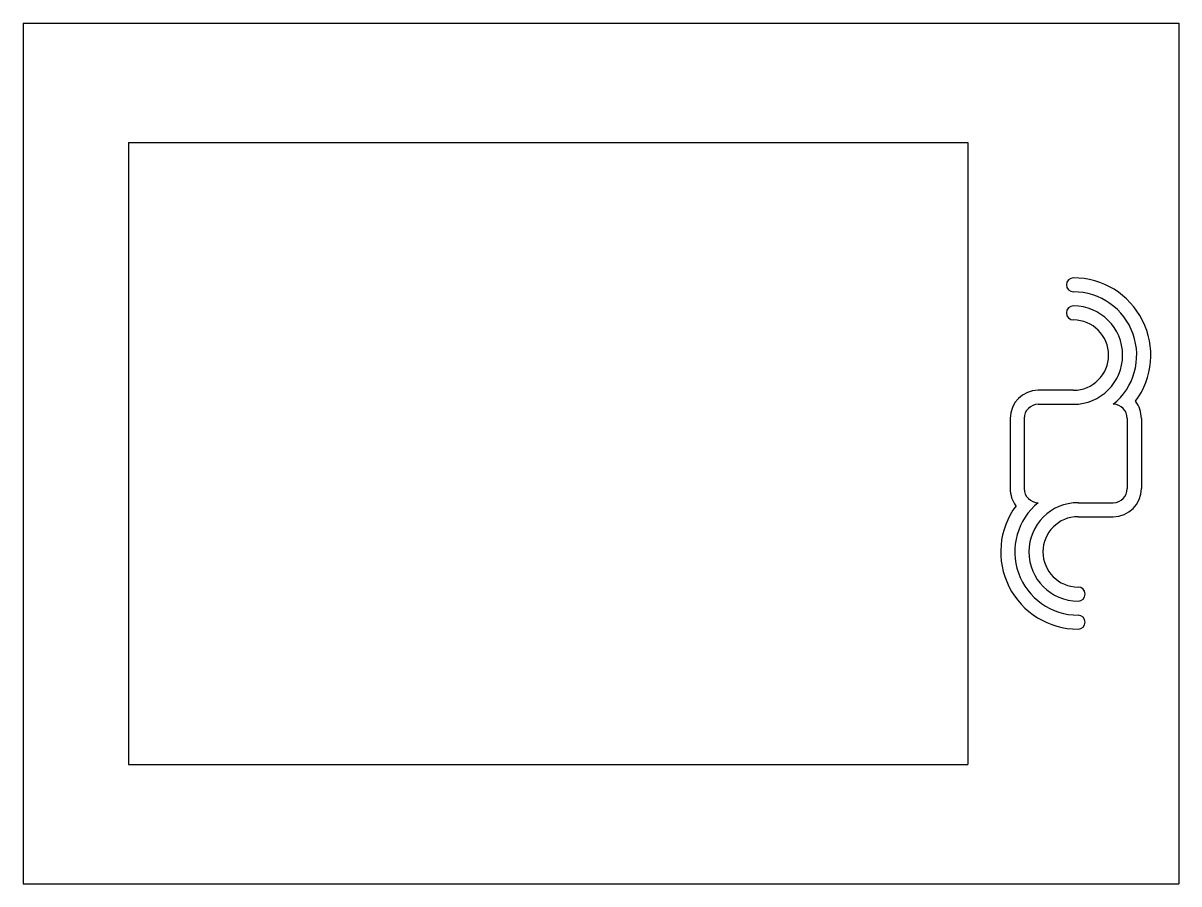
# Model space of a CAD drawing. Extents: x -164 to 0, y 0 to 122.
import ezdxf

# ---------------------------------------------------------------- set-up
doc = ezdxf.new("R2010")
doc.units = 0
doc.layers.add('MODELSKETCH_VISIBLE', color=7, linetype='CONTINUOUS')

msp = doc.modelspace()

# ---------------------------------------------------------------- linework, layer by layer
at = {"layer": 'MODELSKETCH_VISIBLE'}
for p, q in [((-164.4, 122.5), (0, 122.5)), ((-164.4, 122.5), (-164.4, 0)), ((0, 122.5), (0, 0)), ((-149.4, 105.5), (-149.4, 17)), ((-149.4, 105.5), (-30, 105.5)), ((-30, 105.5), (-30, 17)), ((-15, 70.25), (-20, 70.25)), ((-20, 68.25), (-15, 68.25)), ((-24, 66.25), (-24, 56.25)), ((-22, 66.25), (-22, 56.25)), ((-7.34, 66.25), (-7.34, 56.25)), ((-5.34, 66.25), (-5.34, 56.25)), ((-14.34, 54.25), (-9.34, 54.25)), ((-14.34, 52.25), (-9.34, 52.25)), ((-149.4, 17), (-30, 17)), ((-164.4, 0), (0, 0))]:
    msp.add_line(p, q, dxfattribs=at)
for centre, radius, start, end in [((-15, 85.25), 1, 90, 270), ((-15, 75.25), 11, 323.3755, 90), ((-15, 75.25), 9, 308.9424, 90), ((-15, 81.25), 1, 90, 270), ((-15, 75.25), 7, 270, 90), ((-15, 75.25), 5, 270, 90), ((-20, 66.25), 4, 90, 180), ((-20, 66.25), 2, 90, 180), ((-9.34, 66.25), 2, 0, 90), ((-9.34, 66.25), 4, 0, 37.5489), ((-20, 56.25), 4, 180, 217.5489), ((-20, 56.25), 2, 180, 270), ((-9.34, 56.25), 2, 270, 0), ((-9.34, 56.25), 4, 270, 0), ((-14.34, 47.25), 11, 143.3755, 270), ((-14.34, 47.25), 9, 128.9424, 270), ((-14.34, 47.25), 7, 90, 270), ((-14.34, 47.25), 5, 90, 270), ((-14.34, 41.25), 1, 270, 90), ((-14.34, 37.25), 1, 270, 90)]:
    msp.add_arc(centre, radius, start, end, dxfattribs=at)

doc.saveas('drawing.dxf')
